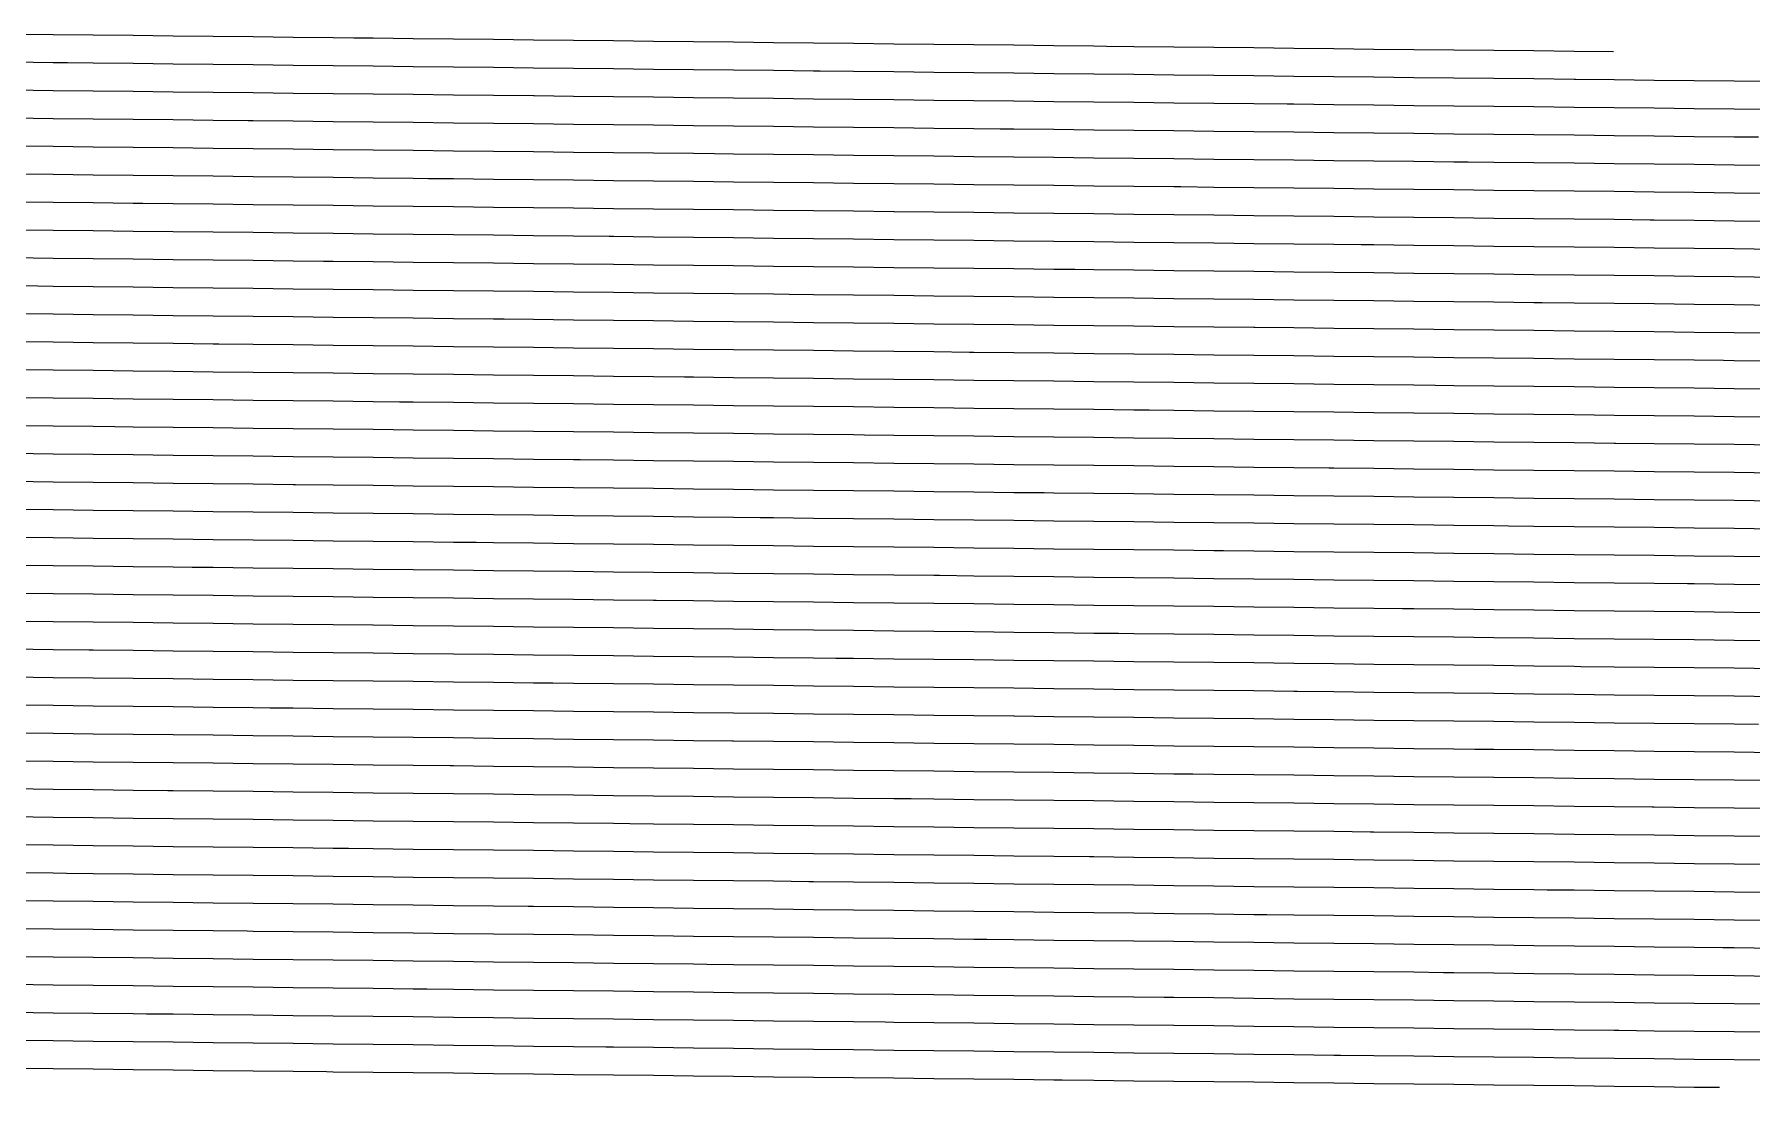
# Model space of a CAD drawing. Header units: metres. Extents: x 228 to 3387, y 31 to 162.
# Drawn here: x 3132.2 to 3267.8, y 32.7 to 115.9 of the extents above; entities that cross this region are included whole.
import ezdxf

# ---------------------------------------------------------------- set-up
doc = ezdxf.new("R2010")
doc.units = ezdxf.units.M
for name, color, linetype in [('Vs_1000', 7, 'Continuous'), ('Vs_1025', 7, 'Continuous'), ('Vs_1050', 7, 'Continuous'), ('Vs_1075', 7, 'Continuous'), ('Vs_1100', 7, 'Continuous'), ('Vs_1125', 7, 'Continuous'), ('Vs_1150', 7, 'Continuous'), ('Vs_1175', 7, 'Continuous'), ('Vs_1200', 7, 'Continuous'), ('Vs_1225', 7, 'Continuous'), ('Vs_1250', 7, 'Continuous'), ('Vs_1275', 7, 'Continuous'), ('Vs_1300', 7, 'Continuous'), ('Vs_375', 7, 'Continuous'), ('Vs_400', 7, 'Continuous'), ('Vs_425', 7, 'Continuous'), ('Vs_450', 7, 'Continuous'), ('Vs_475', 7, 'Continuous'), ('Vs_500', 7, 'Continuous'), ('Vs_525', 7, 'Continuous'), ('Vs_550', 7, 'Continuous'), ('Vs_575', 7, 'Continuous'), ('Vs_600', 7, 'Continuous'), ('Vs_625', 7, 'Continuous'), ('Vs_650', 7, 'Continuous'), ('Vs_675', 7, 'Continuous'), ('Vs_700', 7, 'Continuous'), ('Vs_725', 7, 'Continuous'), ('Vs_750', 7, 'Continuous'), ('Vs_775', 7, 'Continuous'), ('Vs_800', 7, 'Continuous'), ('Vs_825', 7, 'Continuous'), ('Vs_850', 7, 'Continuous'), ('Vs_875', 7, 'Continuous'), ('Vs_900', 7, 'Continuous'), ('Vs_925', 7, 'Continuous'), ('Vs_950', 7, 'Continuous'), ('Vs_975', 7, 'Continuous')]:
    doc.layers.add(name, color=color, linetype=linetype)

msp = doc.modelspace()

# ---------------------------------------------------------------- linework, layer by layer
at = {"layer": 'Vs_1000'}
msp.add_lwpolyline([(3269.61, 59.17), (3266.45, 59.21), (3263.29, 59.24), (3260.13, 59.28), (3256.97, 59.31), (3253.81, 59.35), (3250.64, 59.39), (3247.48, 59.42), (3245.98, 59.44), (3244.32, 59.46), (3241.16, 59.49), (3238, 59.53), (3234.84, 59.56), (3231.67, 59.6), (3228.51, 59.63), (3225.35, 59.67), (3222.19, 59.7), (3219.03, 59.74), (3215.86, 59.77), (3212.7, 59.81), (3209.54, 59.84), (3206.38, 59.88), (3203.22, 59.91), (3200.06, 59.95), (3196.89, 59.98), (3193.73, 60.02), (3190.57, 60.05), (3187.41, 60.09), (3187.32, 60.09), (3184.25, 60.12), (3181.09, 60.16), (3177.92, 60.19), (3174.76, 60.23), (3171.6, 60.27), (3168.44, 60.3), (3165.28, 60.34), (3162.11, 60.37), (3158.95, 60.41), (3155.79, 60.44), (3152.63, 60.48), (3149.47, 60.51), (3146.31, 60.55), (3143.14, 60.58), (3139.98, 60.62), (3136.82, 60.65), (3133.66, 60.69), (3130.5, 60.72)], dxfattribs=at)
at = {"layer": 'Vs_1025'}
msp.add_lwpolyline([(3269.61, 56.97), (3266.45, 57), (3263.29, 57.04), (3260.13, 57.07), (3256.97, 57.11), (3253.81, 57.14), (3250.64, 57.18), (3247.48, 57.21), (3244.32, 57.25), (3241.16, 57.28), (3238, 57.32), (3234.84, 57.35), (3231.67, 57.39), (3228.51, 57.42), (3225.35, 57.46), (3223.7, 57.48), (3222.19, 57.49), (3219.03, 57.53), (3215.86, 57.56), (3212.7, 57.6), (3209.54, 57.64), (3206.38, 57.67), (3203.22, 57.71), (3200.06, 57.74), (3196.89, 57.78), (3193.73, 57.81), (3190.57, 57.85), (3187.41, 57.88), (3184.25, 57.92), (3181.09, 57.95), (3177.92, 57.99), (3174.76, 58.02), (3171.6, 58.06), (3168.44, 58.09), (3165.28, 58.13), (3165.03, 58.13), (3162.11, 58.16), (3158.95, 58.2), (3155.79, 58.23), (3152.63, 58.27), (3149.47, 58.3), (3146.31, 58.34), (3143.14, 58.37), (3139.98, 58.41), (3136.82, 58.44), (3133.66, 58.48), (3130.5, 58.51)], dxfattribs=at)
at = {"layer": 'Vs_1050'}
msp.add_lwpolyline([(3269.61, 54.76), (3266.45, 54.79), (3263.29, 54.83), (3260.13, 54.86), (3259.97, 54.86), (3256.97, 54.9), (3253.81, 54.93), (3250.64, 54.97), (3247.48, 55), (3244.32, 55.04), (3241.16, 55.07), (3238, 55.11), (3234.84, 55.14), (3231.67, 55.18), (3228.51, 55.22), (3225.35, 55.25), (3222.19, 55.29), (3219.03, 55.32), (3215.86, 55.36), (3212.7, 55.39), (3209.54, 55.43), (3206.38, 55.46), (3203.22, 55.5), (3201.45, 55.52), (3200.06, 55.53), (3196.89, 55.57), (3193.73, 55.6), (3190.57, 55.64), (3187.41, 55.67), (3184.25, 55.71), (3181.09, 55.74), (3177.92, 55.78), (3174.76, 55.81), (3171.6, 55.85), (3168.44, 55.89), (3165.28, 55.92), (3162.11, 55.96), (3158.95, 55.99), (3155.79, 56.03), (3152.63, 56.06), (3149.47, 56.1), (3146.31, 56.13), (3143.14, 56.17), (3142.73, 56.17), (3139.98, 56.2), (3136.82, 56.24), (3133.66, 56.27), (3130.5, 56.31)], dxfattribs=at)
at = {"layer": 'Vs_1075'}
msp.add_lwpolyline([(3269.61, 52.55), (3266.45, 52.58), (3263.29, 52.62), (3260.13, 52.65), (3256.97, 52.69), (3253.81, 52.72), (3250.64, 52.76), (3247.48, 52.8), (3244.32, 52.83), (3241.16, 52.87), (3238, 52.9), (3237.72, 52.9), (3234.84, 52.94), (3231.67, 52.97), (3228.51, 53.01), (3225.35, 53.04), (3222.19, 53.08), (3219.03, 53.11), (3215.86, 53.15), (3212.7, 53.18), (3209.54, 53.22), (3206.38, 53.25), (3203.22, 53.29), (3200.06, 53.33), (3196.89, 53.36), (3193.73, 53.4), (3190.57, 53.43), (3187.41, 53.47), (3184.25, 53.5), (3181.09, 53.54), (3179.22, 53.56), (3177.92, 53.57), (3174.76, 53.61), (3171.6, 53.64), (3168.44, 53.68), (3165.28, 53.71), (3162.11, 53.75), (3158.95, 53.78), (3155.79, 53.82), (3152.63, 53.85), (3149.47, 53.89), (3146.31, 53.92), (3143.14, 53.96), (3139.98, 53.99), (3136.82, 54.03), (3133.66, 54.06), (3130.5, 54.1)], dxfattribs=at)
at = {"layer": 'Vs_1100'}
msp.add_lwpolyline([(3269.61, 50.34), (3266.45, 50.37), (3263.29, 50.41), (3260.13, 50.45), (3256.97, 50.48), (3253.81, 50.52), (3250.64, 50.55), (3247.48, 50.59), (3244.32, 50.62), (3241.16, 50.66), (3238, 50.69), (3234.84, 50.73), (3231.67, 50.76), (3228.51, 50.8), (3225.35, 50.83), (3222.19, 50.87), (3219.03, 50.91), (3215.86, 50.94), (3215.53, 50.94), (3212.7, 50.98), (3209.54, 51.01), (3206.38, 51.05), (3203.22, 51.08), (3200.06, 51.12), (3196.89, 51.15), (3193.73, 51.19), (3190.57, 51.22), (3187.41, 51.26), (3184.25, 51.29), (3181.09, 51.33), (3177.92, 51.36), (3174.76, 51.4), (3171.6, 51.44), (3168.44, 51.47), (3165.28, 51.51), (3162.11, 51.54), (3158.95, 51.58), (3156.98, 51.6), (3155.79, 51.61), (3152.63, 51.65), (3149.47, 51.68), (3146.31, 51.72), (3143.14, 51.75), (3139.98, 51.79), (3136.82, 51.82), (3133.66, 51.86), (3130.5, 51.89)], dxfattribs=at)
at = {"layer": 'Vs_1125'}
msp.add_lwpolyline([(3269.61, 48.13), (3266.45, 48.17), (3263.29, 48.2), (3260.13, 48.24), (3256.97, 48.27), (3253.81, 48.31), (3251.68, 48.33), (3250.64, 48.34), (3247.48, 48.38), (3244.32, 48.41), (3241.16, 48.45), (3238, 48.49), (3234.84, 48.52), (3231.67, 48.56), (3228.51, 48.59), (3225.35, 48.63), (3222.19, 48.66), (3219.03, 48.7), (3215.86, 48.73), (3212.7, 48.77), (3209.54, 48.8), (3206.38, 48.84), (3203.22, 48.87), (3200.06, 48.91), (3196.89, 48.95), (3193.73, 48.98), (3193.35, 48.98), (3190.57, 49.02), (3187.41, 49.05), (3184.25, 49.09), (3181.09, 49.12), (3177.92, 49.16), (3174.76, 49.19), (3171.6, 49.23), (3168.44, 49.26), (3165.28, 49.3), (3162.11, 49.33), (3158.95, 49.37), (3155.79, 49.4), (3152.63, 49.44), (3149.47, 49.47), (3146.31, 49.51), (3143.14, 49.54), (3139.98, 49.58), (3136.82, 49.61), (3134.71, 49.64), (3133.66, 49.65), (3130.5, 49.68)], dxfattribs=at)
at = {"layer": 'Vs_1150'}
msp.add_lwpolyline([(3269.61, 45.92), (3266.45, 45.96), (3263.29, 45.99), (3260.13, 46.03), (3256.97, 46.06), (3253.81, 46.1), (3250.64, 46.13), (3247.48, 46.17), (3244.32, 46.21), (3241.16, 46.24), (3238, 46.28), (3234.84, 46.31), (3231.67, 46.35), (3229.54, 46.37), (3228.51, 46.38), (3225.35, 46.42), (3222.19, 46.45), (3219.03, 46.49), (3215.86, 46.53), (3212.7, 46.56), (3209.54, 46.6), (3206.38, 46.63), (3203.22, 46.67), (3200.06, 46.7), (3196.89, 46.74), (3193.73, 46.77), (3190.57, 46.81), (3187.41, 46.84), (3184.25, 46.88), (3181.09, 46.91), (3177.92, 46.95), (3174.76, 46.99), (3171.6, 47.02), (3171.18, 47.03), (3168.44, 47.06), (3165.28, 47.09), (3162.11, 47.13), (3158.95, 47.16), (3155.79, 47.2), (3152.63, 47.23), (3149.47, 47.27), (3146.31, 47.3), (3143.14, 47.34), (3139.98, 47.37), (3136.82, 47.41), (3133.66, 47.44), (3130.5, 47.48)], dxfattribs=at)
at = {"layer": 'Vs_1175'}
msp.add_lwpolyline([(3269.61, 43.71), (3266.45, 43.75), (3265.55, 43.76), (3263.29, 43.78), (3260.13, 43.82), (3256.97, 43.86), (3253.81, 43.89), (3250.64, 43.93), (3247.48, 43.96), (3244.32, 44), (3241.16, 44.03), (3238, 44.07), (3234.84, 44.1), (3231.67, 44.14), (3228.51, 44.18), (3225.35, 44.21), (3222.19, 44.25), (3219.03, 44.28), (3215.86, 44.32), (3212.7, 44.35), (3209.54, 44.39), (3207.42, 44.41), (3206.38, 44.42), (3203.22, 44.46), (3200.06, 44.49), (3196.89, 44.53), (3193.73, 44.57), (3190.57, 44.6), (3187.41, 44.64), (3184.25, 44.67), (3181.09, 44.71), (3177.92, 44.74), (3174.76, 44.78), (3171.6, 44.81), (3168.44, 44.85), (3165.28, 44.88), (3162.11, 44.92), (3158.95, 44.95), (3155.79, 44.99), (3152.63, 45.02), (3149.47, 45.06), (3148.98, 45.07), (3146.31, 45.1), (3143.14, 45.13), (3139.98, 45.17), (3136.82, 45.2), (3133.66, 45.24), (3130.5, 45.27)], dxfattribs=at)
at = {"layer": 'Vs_1200'}
msp.add_lwpolyline([(3269.61, 41.5), (3266.45, 41.54), (3263.29, 41.58), (3260.13, 41.61), (3256.97, 41.65), (3253.81, 41.68), (3250.64, 41.72), (3247.48, 41.75), (3244.32, 41.79), (3243.48, 41.8), (3241.16, 41.83), (3238, 41.86), (3234.84, 41.9), (3231.67, 41.93), (3228.51, 41.97), (3225.35, 42), (3222.19, 42.04), (3219.03, 42.07), (3215.86, 42.11), (3212.7, 42.15), (3209.54, 42.18), (3206.38, 42.22), (3203.22, 42.25), (3200.06, 42.29), (3196.89, 42.32), (3193.73, 42.36), (3190.57, 42.39), (3187.41, 42.43), (3185.31, 42.45), (3184.25, 42.46), (3181.09, 42.5), (3177.92, 42.53), (3174.76, 42.57), (3171.6, 42.61), (3168.44, 42.64), (3165.28, 42.68), (3162.11, 42.71), (3158.95, 42.75), (3155.79, 42.78), (3152.63, 42.82), (3149.47, 42.85), (3146.31, 42.89), (3143.14, 42.92), (3139.98, 42.96), (3136.82, 42.99), (3133.66, 43.03), (3130.5, 43.06)], dxfattribs=at)
at = {"layer": 'Vs_1225'}
msp.add_lwpolyline([(3269.61, 39.3), (3266.45, 39.33), (3263.29, 39.37), (3260.13, 39.4), (3256.97, 39.44), (3253.81, 39.47), (3250.64, 39.51), (3247.48, 39.55), (3244.32, 39.58), (3241.16, 39.62), (3238, 39.65), (3234.84, 39.69), (3231.67, 39.72), (3228.51, 39.76), (3225.35, 39.8), (3222.19, 39.83), (3221.43, 39.84), (3219.03, 39.87), (3215.86, 39.9), (3212.7, 39.94), (3209.54, 39.97), (3206.38, 40.01), (3203.22, 40.04), (3200.06, 40.08), (3196.89, 40.11), (3193.73, 40.15), (3190.57, 40.19), (3187.41, 40.22), (3184.25, 40.26), (3181.09, 40.29), (3177.92, 40.33), (3174.76, 40.36), (3171.6, 40.4), (3168.44, 40.43), (3165.28, 40.47), (3163.18, 40.49), (3162.11, 40.5), (3158.95, 40.54), (3155.79, 40.58), (3152.63, 40.61), (3149.47, 40.65), (3146.31, 40.68), (3143.14, 40.72), (3139.98, 40.75), (3136.82, 40.79), (3133.66, 40.82), (3130.5, 40.86)], dxfattribs=at)
at = {"layer": 'Vs_1250'}
msp.add_lwpolyline([(3269.61, 37.09), (3266.45, 37.12), (3263.29, 37.16), (3260.13, 37.19), (3257.33, 37.23), (3256.97, 37.23), (3253.81, 37.27), (3250.64, 37.3), (3247.48, 37.34), (3244.32, 37.37), (3241.16, 37.41), (3238, 37.44), (3234.84, 37.48), (3231.67, 37.52), (3228.51, 37.55), (3225.35, 37.59), (3222.19, 37.62), (3219.03, 37.66), (3215.86, 37.69), (3212.7, 37.73), (3209.54, 37.77), (3206.38, 37.8), (3203.22, 37.84), (3200.06, 37.87), (3199.38, 37.88), (3196.89, 37.91), (3193.73, 37.94), (3190.57, 37.98), (3187.41, 38.01), (3184.25, 38.05), (3181.09, 38.08), (3177.92, 38.12), (3174.76, 38.16), (3171.6, 38.19), (3168.44, 38.23), (3165.28, 38.26), (3162.11, 38.3), (3158.95, 38.33), (3155.79, 38.37), (3152.63, 38.4), (3149.47, 38.44), (3146.31, 38.47), (3143.14, 38.51), (3141.03, 38.53), (3139.98, 38.54), (3136.82, 38.58), (3133.66, 38.61), (3130.5, 38.65)], dxfattribs=at)
at = {"layer": 'Vs_1275'}
msp.add_lwpolyline([(3269.61, 34.88), (3266.45, 34.91), (3263.29, 34.95), (3260.13, 34.99), (3256.97, 35.02), (3253.81, 35.06), (3250.64, 35.09), (3247.48, 35.13), (3244.32, 35.16), (3241.16, 35.2), (3238, 35.24), (3235.35, 35.27), (3234.84, 35.27), (3231.67, 35.31), (3228.51, 35.34), (3225.35, 35.38), (3222.19, 35.41), (3219.03, 35.45), (3215.86, 35.49), (3212.7, 35.52), (3209.54, 35.56), (3206.38, 35.59), (3203.22, 35.63), (3200.06, 35.66), (3196.89, 35.7), (3193.73, 35.74), (3190.57, 35.77), (3187.41, 35.81), (3184.25, 35.84), (3181.09, 35.88), (3177.92, 35.91), (3177.33, 35.92), (3174.76, 35.95), (3171.6, 35.98), (3168.44, 36.02), (3165.28, 36.05), (3162.11, 36.09), (3158.95, 36.13), (3155.79, 36.16), (3152.63, 36.2), (3149.47, 36.23), (3146.31, 36.27), (3143.14, 36.3), (3139.98, 36.34), (3136.82, 36.37), (3133.66, 36.41), (3130.5, 36.44)], dxfattribs=at)
at = {"layer": 'Vs_1300'}
msp.add_lwpolyline([(3265.29, 32.72), (3263.29, 32.74), (3260.13, 32.78), (3256.97, 32.81), (3253.81, 32.85), (3250.64, 32.89), (3247.48, 32.92), (3244.32, 32.96), (3241.16, 32.99), (3238, 33.03), (3234.84, 33.06), (3231.67, 33.1), (3228.51, 33.14), (3225.35, 33.17), (3222.19, 33.21), (3219.03, 33.24), (3215.86, 33.28), (3213.38, 33.31), (3212.7, 33.31), (3209.54, 33.35), (3206.38, 33.39), (3203.22, 33.42), (3200.06, 33.46), (3196.89, 33.49), (3193.73, 33.53), (3190.57, 33.56), (3187.41, 33.6), (3184.25, 33.63), (3181.09, 33.67), (3177.92, 33.71), (3174.76, 33.74), (3171.6, 33.78), (3168.44, 33.81), (3165.28, 33.85), (3162.11, 33.88), (3158.95, 33.92), (3155.79, 33.95), (3155.25, 33.96), (3152.63, 33.99), (3149.47, 34.02), (3146.31, 34.06), (3143.14, 34.1), (3139.98, 34.13), (3136.82, 34.17), (3133.66, 34.2), (3130.5, 34.24)], dxfattribs=at)
at = {"layer": 'Vs_375'}
msp.add_lwpolyline([(3256.91, 114.53), (3253.81, 114.56), (3250.64, 114.6), (3247.48, 114.63), (3244.32, 114.66), (3241.16, 114.7), (3238, 114.73), (3234.84, 114.77), (3231.67, 114.8), (3228.51, 114.84), (3225.35, 114.87), (3222.19, 114.91), (3219.03, 114.94), (3216.86, 114.96), (3215.86, 114.98), (3212.7, 115.01), (3209.54, 115.05), (3206.38, 115.08), (3203.22, 115.11), (3200.06, 115.15), (3196.89, 115.18), (3193.73, 115.22), (3190.57, 115.25), (3187.41, 115.29), (3184.25, 115.32), (3181.09, 115.36), (3177.92, 115.39), (3174.76, 115.43), (3171.6, 115.46), (3168.44, 115.5), (3165.28, 115.53), (3162.11, 115.57), (3158.95, 115.6), (3157.4, 115.62), (3155.79, 115.64), (3152.63, 115.67), (3149.47, 115.71), (3146.31, 115.74), (3143.14, 115.77), (3139.98, 115.81), (3136.82, 115.84), (3133.66, 115.88), (3130.5, 115.91)], dxfattribs=at)
at = {"layer": 'Vs_400'}
msp.add_lwpolyline([(3269.61, 112.18), (3266.45, 112.22), (3263.29, 112.25), (3260.13, 112.28), (3256.97, 112.32), (3253.93, 112.35), (3253.81, 112.35), (3250.64, 112.39), (3247.48, 112.42), (3244.32, 112.46), (3241.16, 112.49), (3238, 112.53), (3234.84, 112.56), (3231.67, 112.59), (3228.51, 112.63), (3225.35, 112.66), (3222.19, 112.7), (3219.03, 112.73), (3215.86, 112.77), (3212.7, 112.8), (3209.54, 112.84), (3206.38, 112.87), (3203.22, 112.91), (3200.06, 112.94), (3196.89, 112.98), (3194.24, 113.01), (3193.73, 113.01), (3190.57, 113.05), (3187.41, 113.08), (3184.25, 113.11), (3181.09, 113.15), (3177.92, 113.18), (3174.76, 113.22), (3171.6, 113.25), (3168.44, 113.29), (3165.28, 113.32), (3162.11, 113.36), (3158.95, 113.39), (3155.79, 113.43), (3152.63, 113.46), (3149.47, 113.5), (3146.31, 113.53), (3143.14, 113.57), (3139.98, 113.6), (3136.82, 113.64), (3134.79, 113.66), (3133.66, 113.67), (3130.5, 113.71)], dxfattribs=at)
at = {"layer": 'Vs_425'}
msp.add_lwpolyline([(3269.61, 109.97), (3266.45, 110.01), (3263.29, 110.04), (3260.13, 110.08), (3256.97, 110.11), (3253.81, 110.14), (3250.64, 110.18), (3247.48, 110.21), (3244.32, 110.25), (3241.16, 110.28), (3238, 110.32), (3234.84, 110.35), (3231.67, 110.39), (3231.13, 110.39), (3228.51, 110.42), (3225.35, 110.46), (3222.19, 110.49), (3219.03, 110.52), (3215.86, 110.56), (3212.7, 110.59), (3209.54, 110.63), (3206.38, 110.66), (3203.22, 110.7), (3200.06, 110.73), (3196.89, 110.77), (3193.73, 110.8), (3190.57, 110.84), (3187.41, 110.87), (3184.25, 110.91), (3181.09, 110.94), (3177.92, 110.98), (3174.76, 111.01), (3171.65, 111.05), (3171.6, 111.05), (3168.44, 111.08), (3165.28, 111.12), (3162.11, 111.15), (3158.95, 111.18), (3155.79, 111.22), (3152.63, 111.25), (3149.47, 111.29), (3146.31, 111.32), (3143.14, 111.36), (3139.98, 111.39), (3136.82, 111.43), (3133.66, 111.46), (3130.5, 111.5)], dxfattribs=at)
at = {"layer": 'Vs_450'}
msp.add_lwpolyline([(3268.38, 107.78), (3266.45, 107.8), (3263.29, 107.83), (3260.13, 107.87), (3256.97, 107.9), (3253.81, 107.94), (3250.64, 107.97), (3247.48, 108.01), (3244.32, 108.04), (3241.16, 108.07), (3238, 108.11), (3234.84, 108.14), (3231.67, 108.18), (3228.51, 108.21), (3225.35, 108.25), (3222.19, 108.28), (3219.03, 108.32), (3215.86, 108.35), (3212.7, 108.39), (3209.54, 108.42), (3208.48, 108.43), (3206.38, 108.46), (3203.22, 108.49), (3200.06, 108.52), (3196.89, 108.56), (3193.73, 108.59), (3190.57, 108.63), (3187.41, 108.66), (3184.25, 108.7), (3181.09, 108.73), (3177.92, 108.77), (3174.76, 108.8), (3171.6, 108.84), (3168.44, 108.87), (3165.28, 108.91), (3162.11, 108.94), (3158.95, 108.98), (3155.79, 109.01), (3152.63, 109.05), (3149.47, 109.08), (3149.06, 109.09), (3146.31, 109.12), (3143.14, 109.15), (3139.98, 109.19), (3136.82, 109.22), (3133.66, 109.25), (3130.5, 109.29)], dxfattribs=at)
at = {"layer": 'Vs_475'}
msp.add_lwpolyline([(3269.61, 105.56), (3266.45, 105.59), (3263.29, 105.63), (3260.13, 105.66), (3256.97, 105.69), (3253.81, 105.73), (3250.64, 105.76), (3247.48, 105.8), (3245.45, 105.82), (3244.32, 105.83), (3241.16, 105.87), (3238, 105.9), (3234.84, 105.93), (3231.67, 105.97), (3228.51, 106), (3225.35, 106.04), (3222.19, 106.07), (3219.03, 106.11), (3215.86, 106.14), (3212.7, 106.18), (3209.54, 106.21), (3206.38, 106.25), (3203.22, 106.28), (3200.06, 106.32), (3196.89, 106.35), (3193.73, 106.39), (3190.57, 106.42), (3187.41, 106.46), (3185.89, 106.47), (3184.25, 106.49), (3181.09, 106.53), (3177.92, 106.56), (3174.76, 106.59), (3171.6, 106.63), (3168.44, 106.66), (3165.28, 106.7), (3162.11, 106.73), (3158.95, 106.77), (3155.79, 106.8), (3152.63, 106.84), (3149.47, 106.87), (3146.31, 106.91), (3143.14, 106.94), (3139.98, 106.98), (3136.82, 107.01), (3133.66, 107.05), (3130.5, 107.08)], dxfattribs=at)
at = {"layer": 'Vs_500'}
msp.add_lwpolyline([(3269.61, 103.35), (3266.45, 103.38), (3263.29, 103.42), (3260.13, 103.45), (3256.97, 103.49), (3253.81, 103.52), (3250.64, 103.55), (3247.48, 103.59), (3244.32, 103.62), (3241.16, 103.66), (3238, 103.69), (3234.84, 103.73), (3231.67, 103.76), (3228.51, 103.8), (3225.35, 103.83), (3222.73, 103.86), (3222.19, 103.87), (3219.03, 103.9), (3215.86, 103.93), (3212.7, 103.97), (3209.54, 104), (3206.38, 104.04), (3203.22, 104.07), (3200.06, 104.11), (3196.89, 104.14), (3193.73, 104.18), (3190.57, 104.21), (3187.41, 104.25), (3184.25, 104.28), (3181.09, 104.32), (3177.92, 104.35), (3174.76, 104.39), (3171.6, 104.42), (3168.44, 104.46), (3165.28, 104.49), (3163.32, 104.51), (3162.11, 104.53), (3158.95, 104.56), (3155.79, 104.6), (3152.63, 104.63), (3149.47, 104.66), (3146.31, 104.7), (3143.14, 104.73), (3139.98, 104.77), (3136.82, 104.8), (3133.66, 104.84), (3130.5, 104.87)], dxfattribs=at)
at = {"layer": 'Vs_525'}
msp.add_lwpolyline([(3269.61, 101.14), (3266.45, 101.17), (3263.29, 101.21), (3260.13, 101.24), (3259.81, 101.25), (3256.97, 101.28), (3253.81, 101.31), (3250.64, 101.35), (3247.48, 101.38), (3244.32, 101.41), (3241.16, 101.45), (3238, 101.48), (3234.84, 101.52), (3231.67, 101.55), (3228.51, 101.59), (3225.35, 101.62), (3222.19, 101.66), (3219.03, 101.69), (3215.86, 101.73), (3212.7, 101.76), (3209.54, 101.8), (3206.38, 101.83), (3203.22, 101.87), (3200.13, 101.9), (3200.06, 101.9), (3196.89, 101.94), (3193.73, 101.97), (3190.57, 102), (3187.41, 102.04), (3184.25, 102.07), (3181.09, 102.11), (3177.92, 102.14), (3174.76, 102.18), (3171.6, 102.21), (3168.44, 102.25), (3165.28, 102.28), (3162.11, 102.32), (3158.95, 102.35), (3155.79, 102.39), (3152.63, 102.42), (3149.47, 102.46), (3146.31, 102.49), (3143.14, 102.53), (3140.74, 102.55), (3139.98, 102.56), (3136.82, 102.6), (3133.66, 102.63), (3130.5, 102.67)], dxfattribs=at)
at = {"layer": 'Vs_550'}
msp.add_lwpolyline([(3269.61, 98.93), (3266.45, 98.97), (3263.29, 99), (3260.13, 99.03), (3256.97, 99.07), (3253.81, 99.1), (3250.64, 99.14), (3247.48, 99.17), (3244.32, 99.21), (3241.16, 99.24), (3238, 99.28), (3237, 99.29), (3234.84, 99.31), (3231.67, 99.34), (3228.51, 99.38), (3225.35, 99.41), (3222.19, 99.45), (3219.03, 99.48), (3215.86, 99.52), (3212.7, 99.55), (3209.54, 99.59), (3206.38, 99.62), (3203.22, 99.66), (3200.06, 99.69), (3196.89, 99.73), (3193.73, 99.76), (3190.57, 99.8), (3187.41, 99.83), (3184.25, 99.87), (3181.09, 99.9), (3177.92, 99.94), (3177.57, 99.94), (3174.76, 99.97), (3171.6, 100.01), (3168.44, 100.04), (3165.28, 100.08), (3162.11, 100.11), (3158.95, 100.14), (3155.79, 100.18), (3152.63, 100.21), (3149.47, 100.25), (3146.31, 100.28), (3143.14, 100.32), (3139.98, 100.35), (3136.82, 100.39), (3133.66, 100.42), (3130.5, 100.46)], dxfattribs=at)
at = {"layer": 'Vs_575'}
msp.add_lwpolyline([(3269.61, 96.72), (3266.45, 96.76), (3263.29, 96.79), (3260.13, 96.83), (3256.97, 96.86), (3253.81, 96.89), (3250.64, 96.93), (3247.48, 96.96), (3244.32, 97), (3241.16, 97.03), (3238, 97.07), (3234.84, 97.1), (3231.67, 97.14), (3228.51, 97.17), (3225.35, 97.21), (3222.19, 97.24), (3219.03, 97.28), (3215.86, 97.31), (3214.37, 97.33), (3212.7, 97.34), (3209.54, 97.38), (3206.38, 97.41), (3203.22, 97.45), (3200.06, 97.48), (3196.89, 97.52), (3193.73, 97.55), (3190.57, 97.59), (3187.41, 97.62), (3184.25, 97.66), (3181.09, 97.69), (3177.92, 97.73), (3174.76, 97.76), (3171.6, 97.8), (3168.44, 97.83), (3165.28, 97.87), (3162.11, 97.9), (3158.95, 97.94), (3155.79, 97.97), (3155.02, 97.98), (3152.63, 98.01), (3149.47, 98.04), (3146.31, 98.08), (3143.14, 98.11), (3139.98, 98.15), (3136.82, 98.18), (3133.66, 98.21), (3130.5, 98.25)], dxfattribs=at)
at = {"layer": 'Vs_600'}
msp.add_lwpolyline([(3269.61, 94.51), (3266.45, 94.55), (3263.29, 94.58), (3260.13, 94.62), (3256.97, 94.65), (3253.81, 94.69), (3251.29, 94.71), (3250.64, 94.72), (3247.48, 94.76), (3244.32, 94.79), (3241.16, 94.82), (3238, 94.86), (3234.84, 94.89), (3231.67, 94.93), (3228.51, 94.96), (3225.35, 95), (3222.19, 95.03), (3219.03, 95.07), (3215.86, 95.1), (3212.7, 95.14), (3209.54, 95.17), (3206.38, 95.21), (3203.22, 95.24), (3200.06, 95.28), (3196.89, 95.31), (3193.73, 95.35), (3191.81, 95.37), (3190.57, 95.38), (3187.41, 95.42), (3184.25, 95.45), (3181.09, 95.48), (3177.92, 95.52), (3174.76, 95.55), (3171.6, 95.59), (3168.44, 95.62), (3165.28, 95.66), (3162.11, 95.69), (3158.95, 95.73), (3155.79, 95.76), (3152.63, 95.8), (3149.47, 95.83), (3146.31, 95.87), (3143.14, 95.9), (3139.98, 95.94), (3136.82, 95.97), (3133.66, 96.01), (3132.45, 96.02), (3130.5, 96.04)], dxfattribs=at)
at = {"layer": 'Vs_625'}
msp.add_lwpolyline([(3269.61, 92.31), (3266.45, 92.34), (3263.29, 92.37), (3260.13, 92.41), (3256.97, 92.44), (3253.81, 92.48), (3250.64, 92.51), (3247.48, 92.55), (3244.32, 92.58), (3241.16, 92.62), (3238, 92.65), (3234.84, 92.69), (3231.67, 92.72), (3228.6, 92.75), (3228.51, 92.75), (3225.35, 92.79), (3222.19, 92.82), (3219.03, 92.86), (3215.86, 92.89), (3212.7, 92.93), (3209.54, 92.96), (3206.38, 93), (3203.22, 93.03), (3200.06, 93.07), (3196.89, 93.1), (3193.73, 93.14), (3190.57, 93.17), (3187.41, 93.21), (3184.25, 93.24), (3181.09, 93.28), (3177.92, 93.31), (3174.76, 93.35), (3171.6, 93.38), (3169.29, 93.41), (3168.44, 93.42), (3165.28, 93.45), (3162.11, 93.49), (3158.95, 93.52), (3155.79, 93.56), (3152.63, 93.59), (3149.47, 93.63), (3146.31, 93.66), (3143.14, 93.69), (3139.98, 93.73), (3136.82, 93.76), (3133.66, 93.8), (3130.5, 93.83)], dxfattribs=at)
at = {"layer": 'Vs_650'}
msp.add_lwpolyline([(3269.61, 90.1), (3266.45, 90.13), (3265.62, 90.14), (3263.29, 90.17), (3260.13, 90.2), (3256.97, 90.23), (3253.81, 90.27), (3250.64, 90.3), (3247.48, 90.34), (3244.32, 90.37), (3241.16, 90.41), (3238, 90.44), (3234.84, 90.48), (3231.67, 90.51), (3228.51, 90.55), (3225.35, 90.58), (3222.19, 90.62), (3219.03, 90.65), (3215.86, 90.69), (3212.7, 90.72), (3209.54, 90.76), (3206.38, 90.79), (3206.04, 90.79), (3203.22, 90.83), (3200.06, 90.86), (3196.89, 90.89), (3193.73, 90.93), (3190.57, 90.96), (3187.41, 91), (3184.25, 91.03), (3181.09, 91.07), (3177.92, 91.1), (3174.76, 91.14), (3171.6, 91.17), (3168.44, 91.21), (3165.28, 91.24), (3162.11, 91.28), (3158.95, 91.31), (3155.79, 91.35), (3152.63, 91.38), (3149.47, 91.42), (3146.75, 91.45), (3146.31, 91.45), (3143.14, 91.49), (3139.98, 91.52), (3136.82, 91.56), (3133.66, 91.59), (3130.5, 91.63)], dxfattribs=at)
at = {"layer": 'Vs_675'}
msp.add_lwpolyline([(3269.61, 87.89), (3266.45, 87.92), (3263.29, 87.96), (3260.13, 87.99), (3256.97, 88.03), (3253.81, 88.06), (3250.64, 88.1), (3247.48, 88.13), (3244.32, 88.16), (3242.84, 88.18), (3241.16, 88.2), (3238, 88.23), (3234.84, 88.27), (3231.67, 88.3), (3228.51, 88.34), (3225.35, 88.37), (3222.19, 88.41), (3219.03, 88.44), (3215.86, 88.48), (3212.7, 88.51), (3209.54, 88.55), (3206.38, 88.58), (3203.22, 88.62), (3200.06, 88.65), (3196.89, 88.69), (3193.73, 88.72), (3190.57, 88.76), (3187.41, 88.79), (3184.25, 88.83), (3183.53, 88.83), (3181.09, 88.86), (3177.92, 88.9), (3174.76, 88.93), (3171.6, 88.97), (3168.44, 89), (3165.28, 89.04), (3162.11, 89.07), (3158.95, 89.11), (3155.79, 89.14), (3152.63, 89.17), (3149.47, 89.21), (3146.31, 89.24), (3143.14, 89.28), (3139.98, 89.31), (3136.82, 89.35), (3133.66, 89.38), (3130.5, 89.42)], dxfattribs=at)
at = {"layer": 'Vs_700'}
msp.add_lwpolyline([(3269.61, 85.68), (3266.45, 85.71), (3263.29, 85.75), (3260.13, 85.78), (3256.97, 85.82), (3253.81, 85.85), (3250.64, 85.89), (3247.48, 85.92), (3244.32, 85.96), (3241.16, 85.99), (3238, 86.03), (3234.84, 86.06), (3231.67, 86.1), (3228.51, 86.13), (3225.35, 86.16), (3222.19, 86.2), (3220.25, 86.22), (3219.03, 86.23), (3215.86, 86.27), (3212.7, 86.3), (3209.54, 86.34), (3206.38, 86.37), (3203.22, 86.41), (3200.06, 86.44), (3196.89, 86.48), (3193.73, 86.51), (3190.57, 86.55), (3187.41, 86.58), (3184.25, 86.62), (3181.09, 86.65), (3177.92, 86.69), (3174.76, 86.72), (3171.6, 86.76), (3168.44, 86.79), (3165.28, 86.83), (3162.11, 86.86), (3161.03, 86.87), (3158.95, 86.9), (3155.79, 86.93), (3152.63, 86.97), (3149.47, 87), (3146.31, 87.04), (3143.14, 87.07), (3139.98, 87.11), (3136.82, 87.14), (3133.66, 87.18), (3130.5, 87.21)], dxfattribs=at)
at = {"layer": 'Vs_725'}
msp.add_lwpolyline([(3269.61, 83.47), (3266.45, 83.51), (3263.29, 83.54), (3260.13, 83.57), (3257.07, 83.61), (3256.97, 83.61), (3253.81, 83.64), (3250.64, 83.68), (3247.48, 83.71), (3244.32, 83.75), (3241.16, 83.78), (3238, 83.82), (3234.84, 83.85), (3231.67, 83.89), (3228.51, 83.92), (3225.35, 83.96), (3222.19, 83.99), (3219.03, 84.03), (3215.86, 84.06), (3212.7, 84.1), (3209.54, 84.13), (3206.38, 84.17), (3203.22, 84.2), (3200.06, 84.24), (3197.75, 84.26), (3196.89, 84.27), (3193.73, 84.31), (3190.57, 84.34), (3187.41, 84.38), (3184.25, 84.41), (3181.09, 84.45), (3177.92, 84.48), (3174.76, 84.52), (3171.6, 84.55), (3168.44, 84.58), (3165.28, 84.62), (3162.11, 84.65), (3158.95, 84.69), (3155.79, 84.72), (3152.63, 84.76), (3149.47, 84.79), (3146.31, 84.83), (3143.14, 84.86), (3139.98, 84.9), (3138.52, 84.91), (3136.82, 84.93), (3133.66, 84.97), (3130.5, 85)], dxfattribs=at)
at = {"layer": 'Vs_750'}
msp.add_lwpolyline([(3269.61, 81.26), (3266.45, 81.3), (3263.29, 81.33), (3260.13, 81.37), (3256.97, 81.4), (3253.81, 81.44), (3250.64, 81.47), (3247.48, 81.5), (3244.32, 81.54), (3241.16, 81.57), (3238, 81.61), (3234.84, 81.64), (3234.44, 81.65), (3231.67, 81.68), (3228.51, 81.71), (3225.35, 81.75), (3222.19, 81.78), (3219.03, 81.82), (3215.86, 81.85), (3212.7, 81.89), (3209.54, 81.92), (3206.38, 81.96), (3203.22, 81.99), (3200.06, 82.03), (3196.89, 82.06), (3193.73, 82.1), (3190.57, 82.13), (3187.41, 82.17), (3184.25, 82.2), (3181.09, 82.24), (3177.92, 82.27), (3175.28, 82.3), (3174.76, 82.31), (3171.6, 82.34), (3168.44, 82.38), (3165.28, 82.41), (3162.11, 82.45), (3158.95, 82.48), (3155.79, 82.52), (3152.63, 82.55), (3149.47, 82.59), (3146.31, 82.62), (3143.14, 82.66), (3139.98, 82.69), (3136.82, 82.73), (3133.66, 82.76), (3130.5, 82.8)], dxfattribs=at)
at = {"layer": 'Vs_775'}
msp.add_lwpolyline([(3269.61, 79.05), (3266.45, 79.09), (3263.29, 79.12), (3260.13, 79.16), (3256.97, 79.19), (3253.81, 79.23), (3250.64, 79.26), (3247.48, 79.3), (3244.32, 79.33), (3241.16, 79.37), (3238, 79.4), (3234.84, 79.44), (3231.67, 79.47), (3228.51, 79.51), (3225.35, 79.54), (3222.19, 79.58), (3219.03, 79.61), (3215.86, 79.65), (3212.7, 79.68), (3211.94, 79.69), (3209.54, 79.71), (3206.38, 79.75), (3203.22, 79.78), (3200.06, 79.82), (3196.89, 79.85), (3193.73, 79.89), (3190.57, 79.92), (3187.41, 79.96), (3184.25, 79.99), (3181.09, 80.03), (3177.92, 80.06), (3174.76, 80.1), (3171.6, 80.13), (3168.44, 80.17), (3165.28, 80.2), (3162.11, 80.24), (3158.95, 80.27), (3155.79, 80.31), (3152.81, 80.34), (3152.63, 80.34), (3149.47, 80.38), (3146.31, 80.41), (3143.14, 80.45), (3139.98, 80.48), (3136.82, 80.52), (3133.66, 80.55), (3130.5, 80.59)], dxfattribs=at)
at = {"layer": 'Vs_800'}
msp.add_lwpolyline([(3269.61, 76.84), (3266.45, 76.88), (3263.29, 76.91), (3260.13, 76.95), (3256.97, 76.98), (3253.81, 77.02), (3250.64, 77.05), (3248.62, 77.08), (3247.48, 77.09), (3244.32, 77.12), (3241.16, 77.16), (3238, 77.19), (3234.84, 77.23), (3231.67, 77.26), (3228.51, 77.3), (3225.35, 77.33), (3222.19, 77.37), (3219.03, 77.4), (3215.86, 77.44), (3212.7, 77.47), (3209.54, 77.51), (3206.38, 77.54), (3203.22, 77.58), (3200.06, 77.61), (3196.89, 77.65), (3193.73, 77.68), (3190.57, 77.72), (3189.5, 77.73), (3187.41, 77.75), (3184.25, 77.79), (3181.09, 77.82), (3177.92, 77.86), (3174.76, 77.89), (3171.6, 77.93), (3168.44, 77.96), (3165.28, 78), (3162.11, 78.03), (3158.95, 78.07), (3155.79, 78.1), (3152.63, 78.14), (3149.47, 78.17), (3146.31, 78.21), (3143.14, 78.24), (3139.98, 78.28), (3136.82, 78.31), (3133.66, 78.35), (3130.5, 78.38)], dxfattribs=at)
at = {"layer": 'Vs_825'}
msp.add_lwpolyline([(3269.61, 74.64), (3266.45, 74.67), (3263.29, 74.71), (3260.13, 74.74), (3256.97, 74.77), (3253.81, 74.81), (3250.64, 74.84), (3247.48, 74.88), (3244.32, 74.91), (3241.16, 74.95), (3238, 74.98), (3234.84, 75.02), (3231.67, 75.05), (3228.51, 75.09), (3226.1, 75.12), (3225.35, 75.12), (3222.19, 75.16), (3219.03, 75.19), (3215.86, 75.23), (3212.7, 75.26), (3209.54, 75.3), (3206.38, 75.33), (3203.22, 75.37), (3200.06, 75.4), (3196.89, 75.44), (3193.73, 75.47), (3190.57, 75.51), (3187.41, 75.54), (3184.25, 75.58), (3181.09, 75.61), (3177.92, 75.65), (3174.76, 75.68), (3171.6, 75.72), (3168.44, 75.75), (3167.07, 75.77), (3165.28, 75.79), (3162.11, 75.82), (3158.95, 75.86), (3155.79, 75.89), (3152.63, 75.93), (3149.47, 75.96), (3146.31, 76), (3143.14, 76.03), (3139.98, 76.07), (3136.82, 76.1), (3133.66, 76.14), (3130.5, 76.17)], dxfattribs=at)
at = {"layer": 'Vs_850'}
msp.add_lwpolyline([(3269.61, 72.43), (3266.45, 72.46), (3263.29, 72.5), (3262.77, 72.5), (3260.13, 72.53), (3256.97, 72.57), (3253.81, 72.6), (3250.64, 72.64), (3247.48, 72.67), (3244.32, 72.71), (3241.16, 72.74), (3238, 72.78), (3234.84, 72.81), (3231.67, 72.85), (3228.51, 72.88), (3225.35, 72.92), (3222.19, 72.95), (3219.03, 72.99), (3215.86, 73.02), (3212.7, 73.06), (3209.54, 73.09), (3206.38, 73.13), (3203.68, 73.16), (3203.22, 73.16), (3200.06, 73.2), (3196.89, 73.23), (3193.73, 73.27), (3190.57, 73.3), (3187.41, 73.34), (3184.25, 73.37), (3181.09, 73.41), (3177.92, 73.44), (3174.76, 73.48), (3171.6, 73.51), (3168.44, 73.55), (3165.28, 73.58), (3162.11, 73.62), (3158.95, 73.65), (3155.79, 73.69), (3152.63, 73.72), (3149.47, 73.76), (3146.31, 73.79), (3144.64, 73.81), (3143.14, 73.83), (3139.98, 73.86), (3136.82, 73.9), (3133.66, 73.93), (3130.5, 73.96)], dxfattribs=at)
at = {"layer": 'Vs_875'}
msp.add_lwpolyline([(3269.61, 70.22), (3266.45, 70.25), (3263.29, 70.29), (3260.13, 70.32), (3256.97, 70.36), (3253.81, 70.39), (3250.64, 70.43), (3247.48, 70.46), (3244.32, 70.5), (3241.16, 70.53), (3240.24, 70.54), (3238, 70.57), (3234.84, 70.6), (3231.67, 70.64), (3228.51, 70.67), (3225.35, 70.71), (3222.19, 70.74), (3219.03, 70.78), (3215.86, 70.81), (3212.7, 70.85), (3209.54, 70.88), (3206.38, 70.92), (3203.22, 70.95), (3200.06, 70.99), (3196.89, 71.02), (3193.73, 71.06), (3190.57, 71.09), (3187.41, 71.13), (3184.25, 71.16), (3181.3, 71.2), (3181.09, 71.2), (3177.92, 71.23), (3174.76, 71.27), (3171.6, 71.3), (3168.44, 71.34), (3165.28, 71.37), (3162.11, 71.41), (3158.95, 71.44), (3155.79, 71.48), (3152.63, 71.51), (3149.47, 71.55), (3146.31, 71.58), (3143.14, 71.62), (3139.98, 71.65), (3136.82, 71.69), (3133.66, 71.72), (3130.5, 71.76)], dxfattribs=at)
at = {"layer": 'Vs_900'}
msp.add_lwpolyline([(3269.61, 68.01), (3266.45, 68.04), (3263.29, 68.08), (3260.13, 68.11), (3256.97, 68.15), (3253.81, 68.18), (3250.64, 68.22), (3247.48, 68.25), (3244.32, 68.29), (3241.16, 68.32), (3238, 68.36), (3234.84, 68.39), (3231.67, 68.43), (3228.51, 68.46), (3225.35, 68.5), (3222.19, 68.53), (3219.03, 68.57), (3217.83, 68.58), (3215.86, 68.6), (3212.7, 68.64), (3209.54, 68.67), (3206.38, 68.71), (3203.22, 68.75), (3200.06, 68.78), (3196.89, 68.82), (3193.73, 68.85), (3190.57, 68.89), (3187.41, 68.92), (3184.25, 68.96), (3181.09, 68.99), (3177.92, 69.03), (3174.76, 69.06), (3171.6, 69.1), (3168.44, 69.13), (3165.28, 69.17), (3162.11, 69.2), (3158.95, 69.24), (3158.91, 69.24), (3155.79, 69.27), (3152.63, 69.31), (3149.47, 69.34), (3146.31, 69.38), (3143.14, 69.41), (3139.98, 69.45), (3136.82, 69.48), (3133.66, 69.52), (3130.5, 69.55)], dxfattribs=at)
at = {"layer": 'Vs_925'}
msp.add_lwpolyline([(3269.61, 65.8), (3266.45, 65.84), (3263.29, 65.87), (3260.13, 65.91), (3256.97, 65.94), (3254.33, 65.97), (3253.81, 65.98), (3250.64, 66.01), (3247.48, 66.05), (3244.32, 66.08), (3241.16, 66.12), (3238, 66.15), (3234.84, 66.19), (3231.67, 66.22), (3228.51, 66.26), (3225.35, 66.29), (3222.19, 66.33), (3219.03, 66.36), (3215.86, 66.4), (3212.7, 66.43), (3209.54, 66.47), (3206.38, 66.5), (3203.22, 66.54), (3200.06, 66.57), (3196.89, 66.61), (3195.48, 66.62), (3193.73, 66.64), (3190.57, 66.68), (3187.41, 66.71), (3184.25, 66.75), (3181.09, 66.78), (3177.92, 66.82), (3174.76, 66.85), (3171.6, 66.89), (3168.44, 66.92), (3165.28, 66.96), (3162.11, 66.99), (3158.95, 67.03), (3155.79, 67.06), (3152.63, 67.1), (3149.47, 67.13), (3146.31, 67.17), (3143.14, 67.2), (3139.98, 67.24), (3136.82, 67.27), (3136.51, 67.28), (3133.66, 67.31), (3130.5, 67.34)], dxfattribs=at)
at = {"layer": 'Vs_950'}
msp.add_lwpolyline([(3269.61, 63.59), (3266.45, 63.63), (3263.29, 63.66), (3260.13, 63.7), (3256.97, 63.73), (3253.81, 63.77), (3250.64, 63.8), (3247.48, 63.84), (3244.32, 63.87), (3241.16, 63.91), (3238, 63.94), (3234.84, 63.98), (3231.93, 64.01), (3231.67, 64.01), (3228.51, 64.05), (3225.35, 64.08), (3222.19, 64.12), (3219.03, 64.15), (3215.86, 64.19), (3212.7, 64.22), (3209.54, 64.26), (3206.38, 64.29), (3203.22, 64.33), (3200.06, 64.36), (3196.89, 64.4), (3193.73, 64.43), (3190.57, 64.47), (3187.41, 64.5), (3184.25, 64.54), (3181.09, 64.58), (3177.92, 64.61), (3174.76, 64.65), (3173.14, 64.66), (3171.6, 64.68), (3168.44, 64.72), (3165.28, 64.75), (3162.11, 64.79), (3158.95, 64.82), (3155.79, 64.86), (3152.63, 64.89), (3149.47, 64.93), (3146.31, 64.96), (3143.14, 65), (3139.98, 65.03), (3136.82, 65.07), (3133.66, 65.1), (3130.5, 65.14)], dxfattribs=at)
at = {"layer": 'Vs_975'}
msp.add_lwpolyline([(3268.37, 61.4), (3266.45, 61.42), (3263.29, 61.45), (3260.13, 61.49), (3256.97, 61.52), (3253.81, 61.56), (3250.64, 61.59), (3247.48, 61.63), (3244.32, 61.66), (3241.16, 61.7), (3238, 61.73), (3234.84, 61.77), (3231.67, 61.8), (3228.51, 61.84), (3225.35, 61.88), (3222.19, 61.91), (3219.03, 61.95), (3215.86, 61.98), (3212.7, 62.02), (3209.61, 62.05), (3209.54, 62.05), (3206.38, 62.09), (3203.22, 62.12), (3200.06, 62.16), (3196.89, 62.19), (3193.73, 62.23), (3190.57, 62.26), (3187.41, 62.3), (3184.25, 62.33), (3181.09, 62.37), (3177.92, 62.4), (3174.76, 62.44), (3171.6, 62.47), (3168.44, 62.51), (3165.28, 62.54), (3162.11, 62.58), (3158.95, 62.61), (3155.79, 62.65), (3152.63, 62.68), (3150.79, 62.7), (3149.47, 62.72), (3146.31, 62.75), (3143.14, 62.79), (3139.98, 62.82), (3136.82, 62.86), (3133.66, 62.89), (3130.5, 62.93)], dxfattribs=at)

doc.saveas('drawing.dxf')
